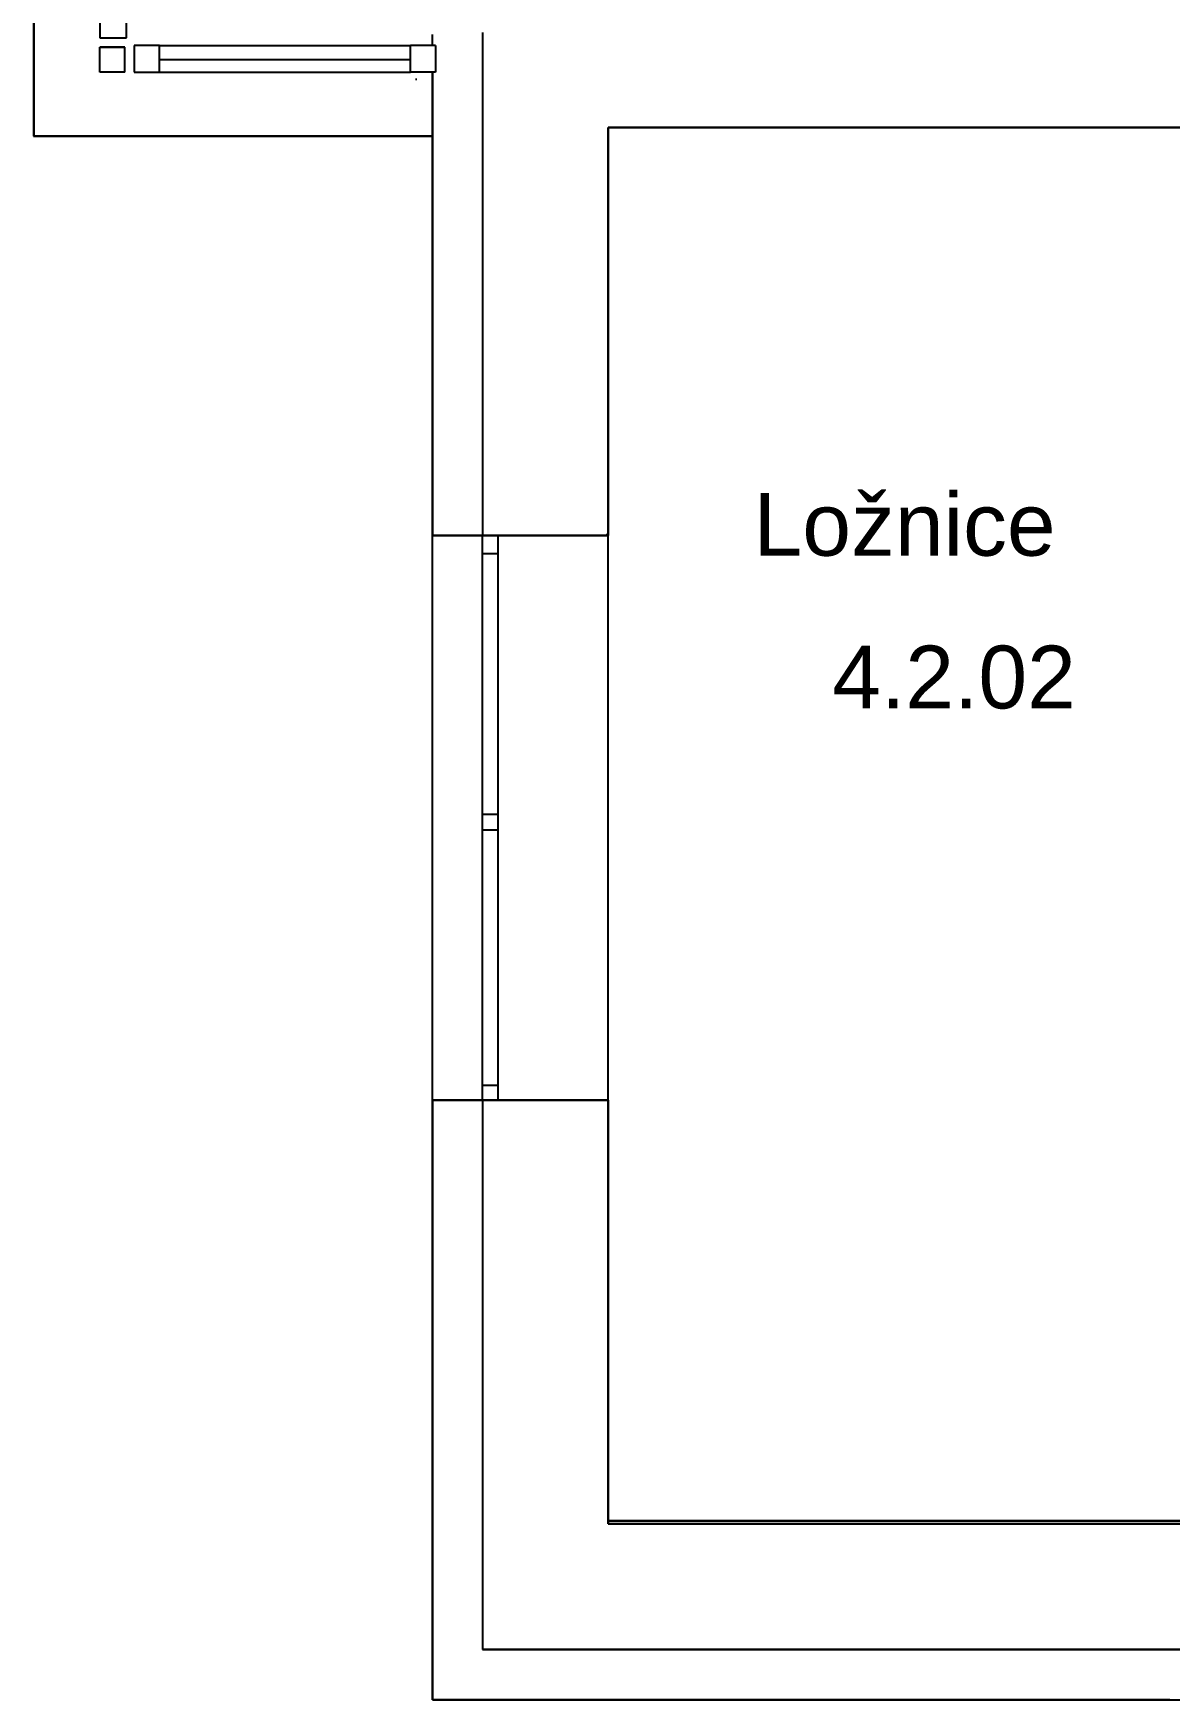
# Model space of a CAD drawing. Header units: millimetres. Extents: x 1480 to 86316, y 1484 to 27567.
# Drawn here: x 9187 to 12809, y 15697 to 21007 of the extents above; entities that cross this region are included whole.
import ezdxf

# ---------------------------------------------------------------- set-up
doc = ezdxf.new("R2010")
doc.units = ezdxf.units.MM
doc.layers.add('sládek zona', color=7, linetype='Continuous')
doc.styles.add('GENERATED_STYLE_1', font='arial.ttf')

msp = doc.modelspace()

# ---------------------------------------------------------------- linework, layer by layer
at = {"color": 7, "lineweight": 30}
for p, q in [((9188.9, 20679), (9188.9, 25680.6)), ((10459.1, 20882.6), (10459.1, 19406.6)), ((10457.3, 20678.5), (9187.2, 20678.5)), ((11018.9, 20706.6), (11018.9, 19406.6)), ((11018.9, 20706.6), (13918.9, 20706.6)), ((10459.1, 20457.9), (10459.1, 19939.9)), ((10459.1, 19406.6), (11019.1, 19406.6)), ((10859.1, 19406.6), (10459.1, 19406.6)), ((10459.1, 17606.6), (10459.1, 15696.6)), ((10459.1, 17606.6), (11019.1, 17606.6)), ((10459.1, 17606.6), (10859.1, 17606.6)), ((11019.1, 17606.6), (11019.1, 16256.6)), ((11019.2, 16266.6), (11019.2, 16866.6)), ((14369.1, 16256.9), (11019.1, 16256.6)), ((14369.1, 16266.6), (11019.2, 16266.6)), ((11119.1, 16256.6), (11487.7, 16256.6)), ((10619.1, 15856.6), (15099, 15856.6)), ((12809.1, 15696.6), (10459.1, 15696.6))]:
    msp.add_line(p, q, dxfattribs=at)
at = {"color": 7}
for p, q in [((9398.9, 21072.6), (9398.9, 20992.6)), ((9483.9, 20992.6), (9483.9, 21072.6)), ((9398.9, 20992.6), (9483.9, 20992.6)), ((9403.9, 20992.6), (9483.9, 20992.6)), ((9403.9, 20992.6), (9483.9, 20992.6)), ((9403.9, 20992.6), (9483.9, 20992.6)), ((10459.1, 20967.6), (10459.1, 21002.6)), ((10619.1, 21009), (10619.1, 19406.6)), ((9398.9, 20882.6), (9398.9, 20962.6)), ((9398.9, 20882.6), (9398.9, 20962.6)), ((9398.9, 20962.6), (9478.9, 20962.6)), ((9478.9, 20962.6), (9398.9, 20962.6)), ((9478.9, 20882.6), (9478.9, 20962.6)), ((9588.9, 20967.6), (9508.9, 20967.6)), ((9508.9, 20967.6), (9508.9, 20887.6)), ((9508.9, 20967.6), (9508.9, 20882.6)), ((9508.9, 20967.6), (9508.9, 20894.2)), ((9508.9, 20962.6), (9508.9, 20882.6)), ((9588.9, 20967.6), (10389, 20967.6)), ((9588.9, 20887.6), (9588.9, 20967.6)), ((9588.9, 20882.6), (9588.9, 20967.6)), ((9588.9, 20923.6), (10389, 20923.6)), ((10389, 20887.6), (10389, 20967.6)), ((10389, 20882.6), (10389, 20967.6)), ((10469.1, 20967.6), (10389, 20967.6)), ((10469.1, 20967.6), (10469.1, 20887.6)), ((10469.1, 20967.6), (10469.1, 20882.6)), ((9478.9, 20882.6), (9398.9, 20882.6)), ((9478.9, 20882.6), (9398.9, 20882.6)), ((9508.9, 20882.6), (9588.9, 20882.6)), ((9588.9, 20882.6), (10389, 20882.6)), ((10469.1, 20882.6), (10389, 20882.6)), ((10410, 20859), (10405, 20859)), ((10408.3, 20678.5), (10405, 20678.5)), ((11560.6, 20706.6), (11487.9, 20706.6)), ((12620.7, 20706.6), (12520.9, 20706.6)), ((12622.1, 20706.6), (12522.2, 20706.6)), ((10459.1, 20484.8), (10459.1, 20276.6)), ((10459.1, 19995.6), (10459.1, 19683.4)), ((10859.1, 19406.6), (10459.1, 19406.6)), ((10459.1, 17606.6), (10459.1, 19406.6)), ((10619.1, 17606.6), (10619.1, 19406.6)), ((10669.1, 17606.6), (10669.1, 19406.6)), ((11019.1, 17606.6), (11019.1, 19406.6)), ((10669.1, 19347.8), (10619.1, 19347.8)), ((10619.1, 18518.7), (10669.1, 18518.7)), ((10619.1, 18468.7), (10669.1, 18468.7)), ((10669.1, 17653.9), (10619.1, 17653.9)), ((10859.1, 17606.6), (10459.1, 17606.6)), ((10859.1, 17606.6), (10459.1, 17606.6)), ((10619.1, 17606.6), (10619.1, 15856.6)), ((12809.1, 15696.6), (12969.1, 15696.6))]:
    msp.add_line(p, q, dxfattribs=at)
at = {"color": 7, "linetype": 'Continuous'}
msp.add_line((11011.9, 19406.6), (11019.1, 19413.8), dxfattribs=at)

# ---------------------------------------------------------------- texts
at = {"layer": 'sládek zona', "color": 7, "style": 'GENERATED_STYLE_1'}
for s, p in [('Ložnice', (11482.7, 19342)), ('4.2.02', (11733.4, 18855.4))]:
    msp.add_text(s, height=200, dxfattribs=at).set_placement(p)

doc.saveas('drawing.dxf')
